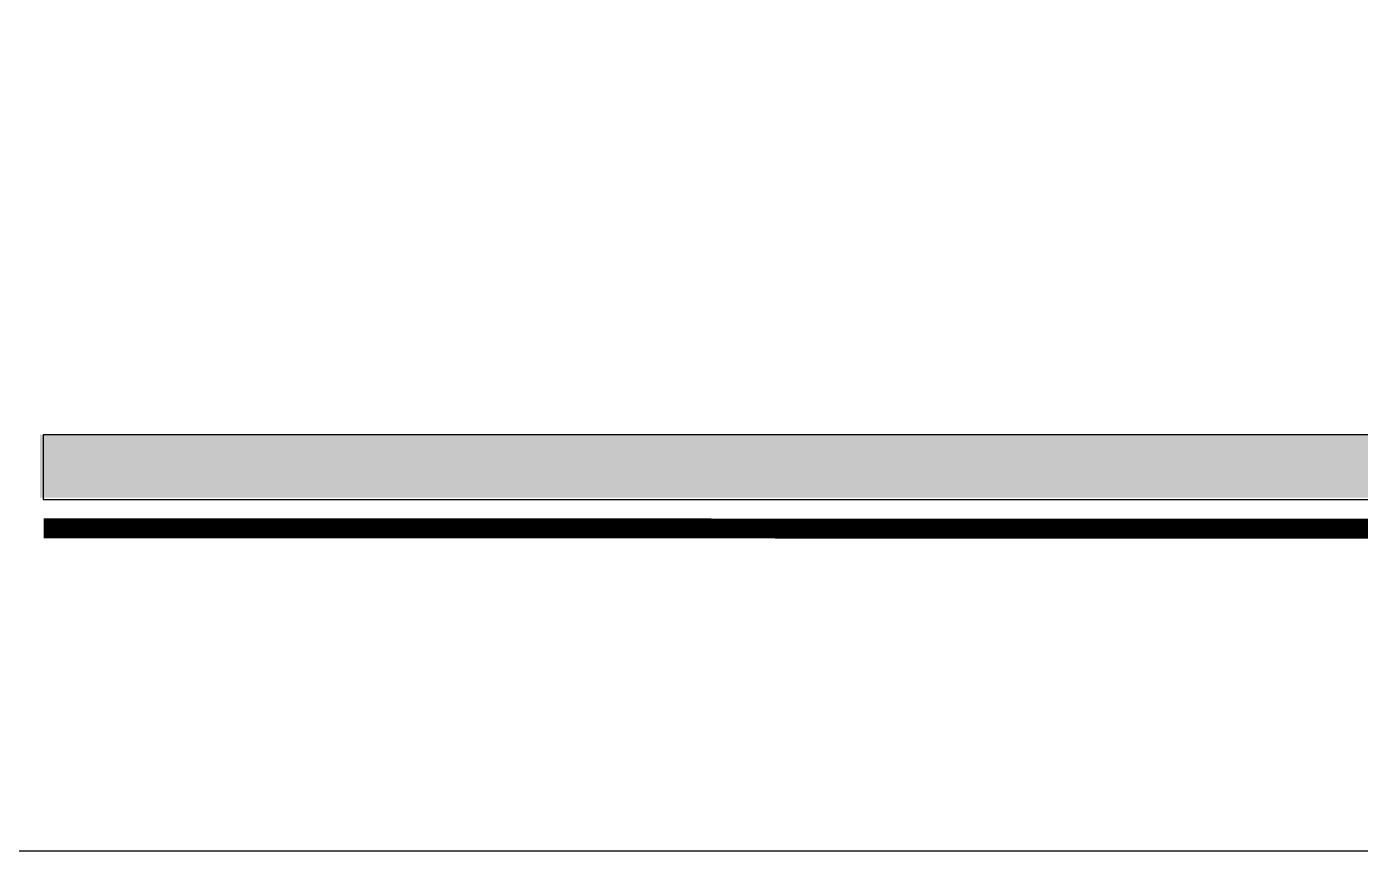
# Model space of a CAD drawing. Header units: inches. Extents: x 70 to 1974, y -315 to 363.
# Drawn here: x 103.67 to 110.35, y -251.95 to -247.82 of the extents above; entities that cross this region are included whole.
import ezdxf

# ---------------------------------------------------------------- set-up
doc = ezdxf.new("R2010")
doc.units = ezdxf.units.IN
doc.header["$MEASUREMENT"] = 0
doc.layers.add('3', color=244, linetype='Continuous', lineweight=20)

# ---------------------------------------------------------------- blocks, each defined once
blk = doc.blocks.new('k1')
at = {"true_color": 0x636466}
h = blk.add_hatch(color=251, dxfattribs=at)
h.dxf.hatch_style = 1
h.paths.add_polyline_path([(-455.9636, -200.5819), (-463.8975, -200.5823), (-478.607, -200.5816), (-478.607, -200.8964), (-455.9636, -200.896)])
blk.add_line((-478.5922, -200.9062), (-455.3366, -200.9062))
for points in [[(-452.3663, -202.6667), (-482.0663, -202.6667), (-482.0663, -160.6624), (-452.3663, -160.6624)], [(-482.0663, -160.6624), (-452.3663, -160.6624), (-452.3663, -202.6667), (-482.0663, -202.6667)], [(-478.5922, -200.9062), (-455.9633, -200.9062), (-455.9633, -200.5819), (-478.5922, -200.5819)]]:
    blk.add_lwpolyline(points, close=True)
at = {"layer": '3', "const_width": 0.1}
blk.add_lwpolyline([(-455.0634, -201.0577), (-478.5887, -201.0496)], dxfattribs=at)

msp = doc.modelspace()

# ---------------------------------------------------------------- block references
msp.add_blockref('k1', (582.34491, -49.27875))

doc.saveas('drawing.dxf')
